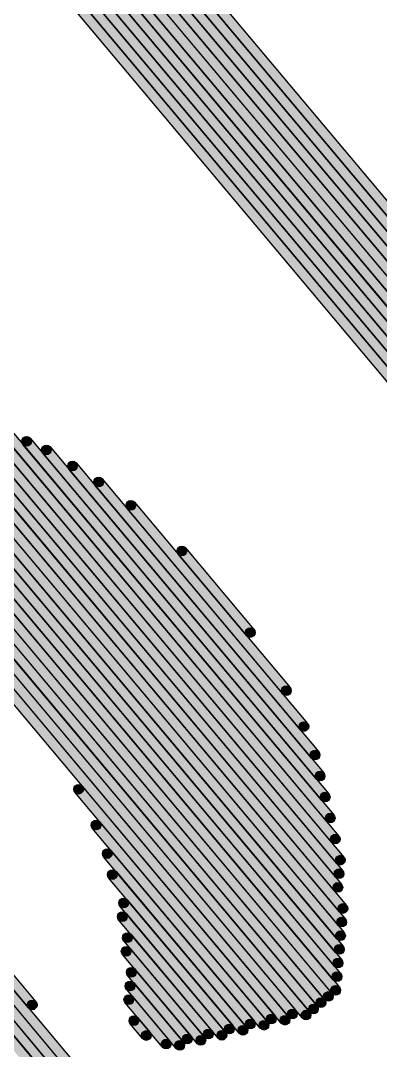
# Model space of a CAD drawing. Header units: millimetres. Extents: x -4 to 157, y -60 to 103.
# Drawn here: x 115.62 to 117.016, y -16.246 to -12.251 of the extents above; entities that cross this region are included whole.
import ezdxf

# ---------------------------------------------------------------- set-up
doc = ezdxf.new("R2010")
doc.units = ezdxf.units.MM
doc.layers.add('BottomSolder', color=6, linetype='Continuous', true_color=0xff00ff)
doc.layers.add('KeepOutLayer', color=6, linetype='Continuous', true_color=0xff00ff)

msp = doc.modelspace()

# ---------------------------------------------------------------- hatches: boundary and pattern name
at = {"layer": 'BottomSolder', "true_color": 0xff00ff}
for points in [[(97.0122, 10.2185), (97.041, 10.2426), (120.3946, -17.5892), (120.3658, -17.6134)], [(97.065, 10.2139), (97.0937, 10.238), (120.3992, -17.5364), (120.3705, -17.5605)], [(97.1179, 10.2092), (97.1467, 10.2333), (120.4038, -17.4834), (120.375, -17.5076)], [(97.195, 10.1758), (97.2237, 10.1999), (120.3843, -17.4018), (120.3555, -17.4259)], [(97.2479, 10.1714), (97.2766, 10.1955), (120.3889, -17.3489), (120.3602, -17.373)], [(97.3248, 10.1378), (97.3535, 10.162), (120.3694, -17.2674), (120.3406, -17.2915)], [(97.3777, 10.1333), (97.4064, 10.1574), (120.3499, -17.1858), (120.3212, -17.2099)], [(97.4789, 10.0712), (97.5076, 10.0953), (120.3306, -17.1041), (120.3018, -17.1282)], [(97.5559, 10.0378), (97.5847, 10.0619), (120.3109, -17.0224), (120.2821, -17.0465)], [(97.6328, 10.0043), (97.6616, 10.0284), (120.2915, -16.9409), (120.2627, -16.965)], [(97.7581, 9.9134), (97.7869, 9.9375), (120.2237, -16.8017), (120.195, -16.8258)], [(97.9075, 9.7938), (97.9363, 9.818), (120.1319, -16.6338), (120.1031, -16.6579)], [(114.6821, -13.7593), (114.7108, -13.7352), (116.6892, -16.093), (116.6604, -16.1171)], [(114.7352, -13.7638), (114.7639, -13.7396), (116.7422, -16.0974), (116.7134, -16.1215)], [(114.7637, -13.7398), (114.7925, -13.7156), (116.7708, -16.0734), (116.742, -16.0975)], [(114.8166, -13.7445), (114.8454, -13.7204), (116.7995, -16.0493), (116.7708, -16.0734)], [(114.8695, -13.749), (114.8982, -13.7249), (116.8282, -16.025), (116.7995, -16.0491)], [(114.9224, -13.7536), (114.9511, -13.7295), (116.8571, -16.001), (116.8283, -16.0251)], [(114.9751, -13.7583), (115.0039, -13.7342), (116.8618, -15.948), (116.833, -15.9722)], [(115.004, -13.7342), (115.0327, -13.71), (116.8661, -15.8953), (116.8374, -15.9194)], [(115.0569, -13.7388), (115.0856, -13.7146), (116.871, -15.8423), (116.8422, -15.8664)], [(115.1097, -13.7435), (115.1385, -13.7193), (116.8756, -15.7895), (116.8468, -15.8136)], [(115.1627, -13.7481), (115.1914, -13.7239), (116.8802, -15.7366), (116.8515, -15.7607)], [(114.6533, -13.7835), (114.682, -13.7594), (116.6604, -16.117), (116.6317, -16.1411)], [(115.2397, -13.7815), (115.2685, -13.7574), (116.8848, -15.6837), (116.856, -15.7078)], [(115.2926, -13.7861), (115.3213, -13.762), (116.8653, -15.602), (116.8365, -15.6261)], [(115.3454, -13.7907), (115.3742, -13.7666), (116.8699, -15.5492), (116.8412, -15.5733)], [(115.4223, -13.8241), (115.4511, -13.8), (116.8745, -15.4962), (116.8457, -15.5203)], [(115.4753, -13.8287), (115.5041, -13.8045), (116.8551, -15.4147), (116.8264, -15.4388)], [(115.5523, -13.8621), (115.581, -13.838), (116.8356, -15.3331), (116.8068, -15.3572)], [(115.6293, -13.8955), (115.658, -13.8713), (116.8161, -15.2515), (116.7873, -15.2756)], [(115.7063, -13.9289), (115.7351, -13.9048), (116.7966, -15.1699), (116.7678, -15.1941)], [(115.8074, -13.991), (115.8361, -13.9669), (116.7771, -15.0882), (116.7483, -15.1123)], [(113.9382, -14.0405), (113.9669, -14.0164), (115.6799, -16.0577), (115.6512, -16.0818)], [(113.9096, -14.0647), (113.9384, -14.0405), (115.8441, -16.312), (115.8154, -16.3361)], [(115.9085, -14.0531), (115.9373, -14.029), (116.7335, -14.9778), (116.7048, -15.0019)], [(113.852, -14.1129), (113.8808, -14.0887), (115.9555, -16.5616), (115.9267, -16.5857)], [(113.8807, -14.0888), (113.9094, -14.0646), (115.9119, -16.4511), (115.8832, -16.4753)], [(113.8232, -14.137), (113.852, -14.1129), (115.9509, -16.6144), (115.9221, -16.6386)], [(116.0337, -14.1439), (116.0625, -14.1197), (116.6657, -14.8386), (116.6369, -14.8627)], [(116.2314, -14.321), (116.2602, -14.2969), (116.5256, -14.6132), (116.4969, -14.6374)], [(115.831, -15.2451), (115.8597, -15.221), (116.6075, -16.1123), (116.5787, -16.1364)], [(115.8986, -15.3844), (115.9274, -15.3603), (116.5787, -16.1364), (116.55, -16.1606)], [(115.9422, -15.4948), (115.9709, -15.4706), (116.5259, -16.1318), (116.4972, -16.1559)], [(115.9618, -15.5763), (115.9905, -15.5521), (116.4972, -16.1559), (116.4685, -16.18)], [(116.0054, -15.6866), (116.0342, -15.6625), (116.4443, -16.1513), (116.4155, -16.1754)], [(116.0008, -15.7395), (116.0296, -15.7154), (116.4155, -16.1754), (116.3867, -16.1995)], [(116.0203, -15.8213), (116.049, -15.7971), (116.3627, -16.1709), (116.3339, -16.195)], [(116.0155, -15.874), (116.0443, -15.8499), (116.3339, -16.1949), (116.3052, -16.2191)], [(116.0352, -15.9556), (116.064, -15.9315), (116.2811, -16.1903), (116.2523, -16.2145)], [(116.0306, -16.0085), (116.0594, -15.9844), (116.2522, -16.2144), (116.2235, -16.2385)], [(116.0258, -16.0615), (116.0546, -16.0373), (116.1994, -16.2099), (116.1706, -16.234)], [(116.0453, -16.1431), (116.0741, -16.1189), (116.1224, -16.1764), (116.0937, -16.2006)]]:
    msp.add_hatch(color=6, dxfattribs=at).paths.add_polyline_path(points, flags=0)
h = msp.add_hatch(color=6, dxfattribs=at)
edge = h.paths.add_edge_path(flags=0)
edge.add_arc((115.6436, -13.8834), 0.0188, 0, 360)
h = msp.add_hatch(color=6, dxfattribs=at)
edge = h.paths.add_edge_path(flags=0)
edge.add_arc((115.7207, -13.9168), 0.0188, 0, 360)
h = msp.add_hatch(color=6, dxfattribs=at)
edge = h.paths.add_edge_path(flags=0)
edge.add_arc((115.8217, -13.979), 0.0188, 0, 360)
h = msp.add_hatch(color=6, dxfattribs=at)
edge = h.paths.add_edge_path(flags=0)
edge.add_arc((115.9229, -14.041), 0.0188, 0, 360)
h = msp.add_hatch(color=6, dxfattribs=at)
edge = h.paths.add_edge_path(flags=0)
edge.add_arc((116.0481, -14.1318), 0.0188, 0, 360)
h = msp.add_hatch(color=6, dxfattribs=at)
edge = h.paths.add_edge_path(flags=0)
edge.add_arc((116.2458, -14.3089), 0.0188, 0, 360)
h = msp.add_hatch(color=6, dxfattribs=at)
edge = h.paths.add_edge_path(flags=0)
edge.add_arc((116.5112, -14.6253), 0.0188, 0, 360)
h = msp.add_hatch(color=6, dxfattribs=at)
edge = h.paths.add_edge_path(flags=0)
edge.add_arc((116.6513, -14.8507), 0.0188, 0, 360)
h = msp.add_hatch(color=6, dxfattribs=at)
edge = h.paths.add_edge_path(flags=0)
edge.add_arc((116.7191, -14.9899), 0.0188, 0, 360)
h = msp.add_hatch(color=6, dxfattribs=at)
edge = h.paths.add_edge_path(flags=0)
edge.add_arc((116.7627, -15.1002), 0.0188, 0, 360)
h = msp.add_hatch(color=6, dxfattribs=at)
edge = h.paths.add_edge_path(flags=0)
edge.add_arc((116.7822, -15.182), 0.0188, 0, 360)
h = msp.add_hatch(color=6, dxfattribs=at)
edge = h.paths.add_edge_path(flags=0)
edge.add_arc((115.8453, -15.233), 0.0188, 0, 360)
h = msp.add_hatch(color=6, dxfattribs=at)
edge = h.paths.add_edge_path(flags=0)
edge.add_arc((116.8017, -15.2635), 0.0188, 0, 360)
h = msp.add_hatch(color=6, dxfattribs=at)
edge = h.paths.add_edge_path(flags=0)
edge.add_arc((116.8212, -15.3452), 0.0188, 0, 360)
h = msp.add_hatch(color=6, dxfattribs=at)
edge = h.paths.add_edge_path(flags=0)
edge.add_arc((115.913, -15.3723), 0.0188, 0, 360)
h = msp.add_hatch(color=6, dxfattribs=at)
edge = h.paths.add_edge_path(flags=0)
edge.add_arc((116.8407, -15.4267), 0.0188, 0, 360)
h = msp.add_hatch(color=6, dxfattribs=at)
edge = h.paths.add_edge_path(flags=0)
edge.add_arc((115.9565, -15.4827), 0.0188, 0, 360)
h = msp.add_hatch(color=6, dxfattribs=at)
edge = h.paths.add_edge_path(flags=0)
edge.add_arc((116.8601, -15.5083), 0.0188, 0, 360)
h = msp.add_hatch(color=6, dxfattribs=at)
edge = h.paths.add_edge_path(flags=0)
edge.add_arc((115.9762, -15.5642), 0.0188, 0, 360)
h = msp.add_hatch(color=6, dxfattribs=at)
edge = h.paths.add_edge_path(flags=0)
edge.add_arc((116.8555, -15.5612), 0.0188, 0, 360)
h = msp.add_hatch(color=6, dxfattribs=at)
edge = h.paths.add_edge_path(flags=0)
edge.add_arc((116.8509, -15.6141), 0.0188, 0, 360)
h = msp.add_hatch(color=6, dxfattribs=at)
edge = h.paths.add_edge_path(flags=0)
edge.add_arc((116.0198, -15.6745), 0.0188, 0, 360)
h = msp.add_hatch(color=6, dxfattribs=at)
edge = h.paths.add_edge_path(flags=0)
edge.add_arc((116.8704, -15.6958), 0.0188, 0, 360)
h = msp.add_hatch(color=6, dxfattribs=at)
edge = h.paths.add_edge_path(flags=0)
edge.add_arc((116.0152, -15.7274), 0.0188, 0, 360)
h = msp.add_hatch(color=6, dxfattribs=at)
edge = h.paths.add_edge_path(flags=0)
edge.add_arc((116.8658, -15.7487), 0.0188, 0, 360)
h = msp.add_hatch(color=6, dxfattribs=at)
edge = h.paths.add_edge_path(flags=0)
edge.add_arc((116.0347, -15.8092), 0.0188, 0, 360)
h = msp.add_hatch(color=6, dxfattribs=at)
edge = h.paths.add_edge_path(flags=0)
edge.add_arc((116.8612, -15.8016), 0.0188, 0, 360)
h = msp.add_hatch(color=6, dxfattribs=at)
edge = h.paths.add_edge_path(flags=0)
edge.add_arc((116.0299, -15.862), 0.0188, 0, 360)
h = msp.add_hatch(color=6, dxfattribs=at)
edge = h.paths.add_edge_path(flags=0)
edge.add_arc((116.8566, -15.8543), 0.0188, 0, 360)
h = msp.add_hatch(color=6, dxfattribs=at)
edge = h.paths.add_edge_path(flags=0)
edge.add_arc((116.8518, -15.9073), 0.0188, 0, 360)
h = msp.add_hatch(color=6, dxfattribs=at)
edge = h.paths.add_edge_path(flags=0)
edge.add_arc((116.0496, -15.9436), 0.0188, 0, 360)
h = msp.add_hatch(color=6, dxfattribs=at)
edge = h.paths.add_edge_path(flags=0)
edge.add_arc((116.045, -15.9965), 0.0188, 0, 360)
h = msp.add_hatch(color=6, dxfattribs=at)
edge = h.paths.add_edge_path(flags=0)
edge.add_arc((116.8474, -15.9601), 0.0188, 0, 360)
h = msp.add_hatch(color=6, dxfattribs=at)
edge = h.paths.add_edge_path(flags=0)
edge.add_arc((116.8138, -16.0371), 0.0188, 0, 360)
h = msp.add_hatch(color=6, dxfattribs=at)
edge = h.paths.add_edge_path(flags=0)
edge.add_arc((116.8427, -16.013), 0.0188, 0, 360)
h = msp.add_hatch(color=6, dxfattribs=at)
edge = h.paths.add_edge_path(flags=0)
edge.add_arc((115.6655, -16.0698), 0.0188, 0, 360)
h = msp.add_hatch(color=6, dxfattribs=at)
edge = h.paths.add_edge_path(flags=0)
edge.add_arc((116.0402, -16.0494), 0.0188, 0, 360)
h = msp.add_hatch(color=6, dxfattribs=at)
edge = h.paths.add_edge_path(flags=0)
edge.add_arc((116.7851, -16.0613), 0.0188, 0, 360)
h = msp.add_hatch(color=6, dxfattribs=at)
edge = h.paths.add_edge_path(flags=0)
edge.add_arc((116.6748, -16.105), 0.0188, 0, 360)
h = msp.add_hatch(color=6, dxfattribs=at)
edge = h.paths.add_edge_path(flags=0)
edge.add_arc((116.7278, -16.1095), 0.0188, 0, 360)
h = msp.add_hatch(color=6, dxfattribs=at)
edge = h.paths.add_edge_path(flags=0)
edge.add_arc((116.7564, -16.0854), 0.0188, 0, 360)
h = msp.add_hatch(color=6, dxfattribs=at)
edge = h.paths.add_edge_path(flags=0)
edge.add_arc((116.0597, -16.131), 0.0188, 0, 360)
h = msp.add_hatch(color=6, dxfattribs=at)
edge = h.paths.add_edge_path(flags=0)
edge.add_arc((116.5115, -16.1439), 0.0188, 0, 360)
h = msp.add_hatch(color=6, dxfattribs=at)
edge = h.paths.add_edge_path(flags=0)
edge.add_arc((116.5644, -16.1485), 0.0188, 0, 360)
h = msp.add_hatch(color=6, dxfattribs=at)
edge = h.paths.add_edge_path(flags=0)
edge.add_arc((116.5931, -16.1244), 0.0188, 0, 360)
h = msp.add_hatch(color=6, dxfattribs=at)
edge = h.paths.add_edge_path(flags=0)
edge.add_arc((116.646, -16.1291), 0.0188, 0, 360)
h = msp.add_hatch(color=6, dxfattribs=at)
edge = h.paths.add_edge_path(flags=0)
edge.add_arc((116.108, -16.1885), 0.0188, 0, 360)
h = msp.add_hatch(color=6, dxfattribs=at)
edge = h.paths.add_edge_path(flags=0)
edge.add_arc((116.3483, -16.1829), 0.0188, 0, 360)
h = msp.add_hatch(color=6, dxfattribs=at)
edge = h.paths.add_edge_path(flags=0)
edge.add_arc((116.4011, -16.1875), 0.0188, 0, 360)
h = msp.add_hatch(color=6, dxfattribs=at)
edge = h.paths.add_edge_path(flags=0)
edge.add_arc((116.4299, -16.1634), 0.0188, 0, 360)
h = msp.add_hatch(color=6, dxfattribs=at)
edge = h.paths.add_edge_path(flags=0)
edge.add_arc((116.4828, -16.168), 0.0188, 0, 360)
h = msp.add_hatch(color=6, dxfattribs=at)
edge = h.paths.add_edge_path(flags=0)
edge.add_arc((116.185, -16.222), 0.0188, 0, 360)
h = msp.add_hatch(color=6, dxfattribs=at)
edge = h.paths.add_edge_path(flags=0)
edge.add_arc((116.2379, -16.2265), 0.0188, 0, 360)
h = msp.add_hatch(color=6, dxfattribs=at)
edge = h.paths.add_edge_path(flags=0)
edge.add_arc((116.2667, -16.2024), 0.0188, 0, 360)
h = msp.add_hatch(color=6, dxfattribs=at)
edge = h.paths.add_edge_path(flags=0)
edge.add_arc((116.3196, -16.207), 0.0188, 0, 360)

# ---------------------------------------------------------------- linework, layer by layer
at = {"layer": 'BottomSolder', "color": 6, "true_color": 0xff00ff}
for p, q in [((97.041, 10.2426), (120.3946, -17.5892)), ((97.0937, 10.238), (120.3992, -17.5364)), ((97.1467, 10.2333), (120.4038, -17.4834)), ((120.3658, -17.6134), (97.0122, 10.2185)), ((120.3705, -17.5605), (97.065, 10.2139)), ((120.375, -17.5076), (97.1179, 10.2092)), ((97.2237, 10.1999), (120.3843, -17.4018)), ((97.2766, 10.1955), (120.3889, -17.3489)), ((120.3555, -17.4259), (97.195, 10.1758)), ((120.3602, -17.373), (97.2479, 10.1714)), ((97.3535, 10.162), (120.3694, -17.2674)), ((97.4064, 10.1574), (120.3499, -17.1858)), ((120.3406, -17.2915), (97.3248, 10.1378)), ((120.3212, -17.2099), (97.3777, 10.1333)), ((120.3018, -17.1282), (97.4789, 10.0712)), ((97.5076, 10.0953), (120.3306, -17.1041)), ((120.2821, -17.0465), (97.5559, 10.0378)), ((97.5847, 10.0619), (120.3109, -17.0224)), ((97.6616, 10.0284), (120.2915, -16.9409)), ((120.2627, -16.965), (97.6328, 10.0043)), ((120.195, -16.8258), (97.7581, 9.9134)), ((97.7869, 9.9375), (120.2237, -16.8017)), ((120.1031, -16.6579), (97.9075, 9.7938)), ((97.9363, 9.818), (120.1319, -16.6338)), ((114.7108, -13.7352), (116.6892, -16.093)), ((116.742, -16.0975), (114.7637, -13.7398)), ((114.7639, -13.7396), (116.7422, -16.0974)), ((114.7925, -13.7156), (116.7708, -16.0734)), ((114.8454, -13.7204), (116.7995, -16.0493)), ((114.8982, -13.7249), (116.8282, -16.025)), ((114.9511, -13.7295), (116.8571, -16.001)), ((115.0039, -13.7342), (116.8618, -15.948)), ((116.8374, -15.9194), (115.004, -13.7342)), ((115.0327, -13.71), (116.8661, -15.8953)), ((116.8422, -15.8664), (115.0569, -13.7388)), ((115.0856, -13.7146), (116.871, -15.8423)), ((115.1385, -13.7193), (116.8756, -15.7895)), ((115.1914, -13.7239), (116.8802, -15.7366)), ((114.682, -13.7594), (116.6604, -16.117)), ((116.6604, -16.1171), (114.6821, -13.7593)), ((116.7134, -16.1215), (114.7352, -13.7638)), ((116.7708, -16.0734), (114.8166, -13.7445)), ((116.7995, -16.0491), (114.8695, -13.749)), ((116.8283, -16.0251), (114.9224, -13.7536)), ((116.833, -15.9722), (114.9751, -13.7583)), ((116.8468, -15.8136), (115.1097, -13.7435)), ((116.8515, -15.7607), (115.1627, -13.7481)), ((116.856, -15.7078), (115.2397, -13.7815)), ((115.2685, -13.7574), (116.8848, -15.6837)), ((115.3213, -13.762), (116.8653, -15.602)), ((115.3742, -13.7666), (116.8699, -15.5492)), ((116.6317, -16.1411), (114.6533, -13.7835)), ((116.8365, -15.6261), (115.2926, -13.7861)), ((116.8412, -15.5733), (115.3454, -13.7907)), ((115.4511, -13.8), (116.8745, -15.4962)), ((115.5041, -13.8045), (116.8551, -15.4147)), ((116.8457, -15.5203), (115.4223, -13.8241)), ((116.8264, -15.4388), (115.4753, -13.8287)), ((116.8068, -15.3572), (115.5523, -13.8621)), ((115.581, -13.838), (116.8356, -15.3331)), ((115.6293, -13.8955), (115.658, -13.8713)), ((116.7873, -15.2756), (115.6293, -13.8955)), ((115.658, -13.8713), (116.8161, -15.2515)), ((115.7063, -13.9289), (115.7351, -13.9048)), ((116.7678, -15.1941), (115.7063, -13.9289)), ((115.7351, -13.9048), (116.7966, -15.1699)), ((115.8074, -13.991), (115.8361, -13.9669)), ((115.8361, -13.9669), (116.7771, -15.0882)), ((113.9669, -14.0164), (115.6799, -16.0577)), ((116.7483, -15.1123), (115.8074, -13.991)), ((115.6512, -16.0818), (113.9382, -14.0405)), ((113.9384, -14.0405), (115.8441, -16.312)), ((115.9085, -14.0531), (115.9373, -14.029)), ((116.7048, -15.0019), (115.9085, -14.0531)), ((115.9373, -14.029), (116.7335, -14.9778)), ((115.8832, -16.4753), (113.8807, -14.0888)), ((113.8808, -14.0887), (115.9555, -16.5616)), ((113.9094, -14.0646), (115.9119, -16.4511)), ((115.8154, -16.3361), (113.9096, -14.0647)), ((115.9267, -16.5857), (113.852, -14.1129)), ((113.852, -14.1129), (115.9509, -16.6144)), ((116.0337, -14.1439), (116.0625, -14.1197)), ((116.0625, -14.1197), (116.6657, -14.8386)), ((116.6369, -14.8627), (116.0337, -14.1439)), ((116.2314, -14.321), (116.2602, -14.2969)), ((116.2602, -14.2969), (116.5256, -14.6132)), ((116.4969, -14.6374), (116.2314, -14.321)), ((116.5256, -14.6132), (116.4969, -14.6374)), ((116.6657, -14.8386), (116.6369, -14.8627)), ((116.7335, -14.9778), (116.7048, -15.0019)), ((116.7771, -15.0882), (116.7483, -15.1123)), ((116.7966, -15.1699), (116.7678, -15.1941)), ((115.831, -15.2451), (115.8597, -15.221)), ((116.5787, -16.1364), (115.831, -15.2451)), ((115.8597, -15.221), (116.6075, -16.1123)), ((116.8161, -15.2515), (116.7873, -15.2756)), ((116.8356, -15.3331), (116.8068, -15.3572)), ((115.8986, -15.3844), (115.9274, -15.3603)), ((115.9274, -15.3603), (116.5787, -16.1364)), ((116.55, -16.1606), (115.8986, -15.3844)), ((116.8551, -15.4147), (116.8264, -15.4388)), ((115.9422, -15.4948), (115.9709, -15.4706)), ((116.4972, -16.1559), (115.9422, -15.4948)), ((115.9709, -15.4706), (116.5259, -16.1318)), ((116.8745, -15.4962), (116.8457, -15.5203)), ((115.9618, -15.5763), (115.9905, -15.5521)), ((116.4685, -16.18), (115.9618, -15.5763)), ((115.9905, -15.5521), (116.4972, -16.1559)), ((116.8699, -15.5492), (116.8412, -15.5733)), ((116.8653, -15.602), (116.8365, -15.6261)), ((116.0054, -15.6866), (116.0342, -15.6625)), ((116.4155, -16.1754), (116.0054, -15.6866)), ((116.0342, -15.6625), (116.4443, -16.1513)), ((116.8848, -15.6837), (116.856, -15.7078)), ((116.0008, -15.7395), (116.0296, -15.7154)), ((116.3867, -16.1995), (116.0008, -15.7395)), ((116.0296, -15.7154), (116.4155, -16.1754)), ((116.8802, -15.7366), (116.8515, -15.7607)), ((116.0203, -15.8213), (116.049, -15.7971)), ((116.049, -15.7971), (116.3627, -16.1709)), ((116.8756, -15.7895), (116.8468, -15.8136)), ((116.0155, -15.874), (116.0443, -15.8499)), ((116.3339, -16.195), (116.0203, -15.8213)), ((116.0443, -15.8499), (116.3339, -16.1949)), ((116.871, -15.8423), (116.8422, -15.8664)), ((116.3052, -16.2191), (116.0155, -15.874)), ((116.8661, -15.8953), (116.8374, -15.9194)), ((116.0352, -15.9556), (116.064, -15.9315)), ((116.064, -15.9315), (116.2811, -16.1903)), ((116.2523, -16.2145), (116.0352, -15.9556)), ((116.8618, -15.948), (116.833, -15.9722)), ((116.0306, -16.0085), (116.0594, -15.9844)), ((116.2235, -16.2385), (116.0306, -16.0085)), ((116.0594, -15.9844), (116.2522, -16.2144)), ((116.8571, -16.001), (116.8283, -16.0251)), ((115.6799, -16.0577), (115.6512, -16.0818)), ((116.0258, -16.0615), (116.0546, -16.0373)), ((116.0546, -16.0373), (116.1994, -16.2099)), ((116.7995, -16.0493), (116.7708, -16.0734)), ((116.8282, -16.025), (116.7995, -16.0491)), ((116.1706, -16.234), (116.0258, -16.0615)), ((116.6892, -16.093), (116.6604, -16.1171)), ((116.7422, -16.0974), (116.7134, -16.1215)), ((116.7708, -16.0734), (116.742, -16.0975)), ((116.0453, -16.1431), (116.0741, -16.1189)), ((116.0741, -16.1189), (116.1224, -16.1764)), ((116.5259, -16.1318), (116.4972, -16.1559)), ((116.5787, -16.1364), (116.55, -16.1606)), ((116.6075, -16.1123), (116.5787, -16.1364)), ((116.6604, -16.117), (116.6317, -16.1411)), ((116.0937, -16.2006), (116.0453, -16.1431)), ((116.1224, -16.1764), (116.0937, -16.2006)), ((116.3627, -16.1709), (116.3339, -16.195)), ((116.4155, -16.1754), (116.3867, -16.1995)), ((116.4443, -16.1513), (116.4155, -16.1754)), ((116.4972, -16.1559), (116.4685, -16.18)), ((116.1994, -16.2099), (116.1706, -16.234)), ((116.2522, -16.2144), (116.2235, -16.2385)), ((116.2811, -16.1903), (116.2523, -16.2145)), ((116.3339, -16.1949), (116.3052, -16.2191))]:
    msp.add_line(p, q, dxfattribs=at)
at = {"layer": 'BottomSolder'}
for centre in [(115.6436, -13.8834), (115.7207, -13.9168), (115.8217, -13.979), (115.9229, -14.041), (116.0481, -14.1318), (116.2458, -14.3089), (116.5112, -14.6253), (116.6513, -14.8507), (116.7191, -14.9899), (116.7627, -15.1002), (116.7822, -15.182), (115.8453, -15.233), (116.8017, -15.2635), (116.8212, -15.3452), (115.913, -15.3723), (116.8407, -15.4267), (115.9565, -15.4827), (116.8601, -15.5083), (115.9762, -15.5642), (116.8555, -15.5612), (116.8509, -15.6141), (116.0198, -15.6745), (116.8704, -15.6958), (116.0152, -15.7274), (116.8658, -15.7487), (116.0347, -15.8092), (116.8612, -15.8016), (116.0299, -15.862), (116.8566, -15.8543), (116.8518, -15.9073), (116.0496, -15.9436), (116.045, -15.9965), (116.8474, -15.9601), (116.8138, -16.0371), (116.8427, -16.013), (115.6655, -16.0698), (116.0402, -16.0494), (116.7851, -16.0613), (116.6748, -16.105), (116.7278, -16.1095), (116.7564, -16.0854), (116.0597, -16.131), (116.5115, -16.1439), (116.5644, -16.1485), (116.5931, -16.1244), (116.646, -16.1291), (116.108, -16.1885), (116.3483, -16.1829), (116.4011, -16.1875), (116.4299, -16.1634), (116.4828, -16.168), (116.185, -16.222), (116.2379, -16.2265), (116.2667, -16.2024), (116.3196, -16.207)]:
    msp.add_circle(centre, 0.0188, dxfattribs=at)
at = {"layer": 'KeepOutLayer'}
msp.add_lwpolyline([(122.2126, -14.3701, 0.8, 0.8, -0.414214), (112.3701, -24.2126, 0.8, 0.8, 0)], format="xyseb", dxfattribs=at)

doc.saveas('drawing.dxf')
